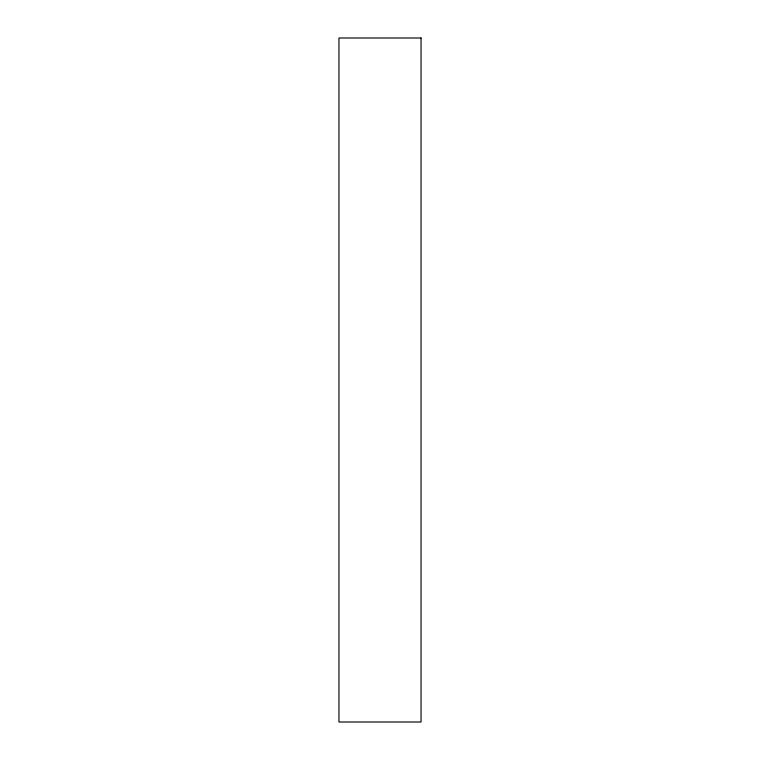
<?xml version="1.0" encoding="UTF-8"?>
<svg xmlns="http://www.w3.org/2000/svg" width="760" height="760" viewBox="0 0 760 760"><rect width="100%" height="100%" fill="white"/><g stroke="black" fill="none" stroke-linecap="round" stroke-linejoin="round"><path stroke-width="1.14" d="M421.04 38L338.96 38L338.96 722L421.04 722L421.04 38"/></g></svg>
